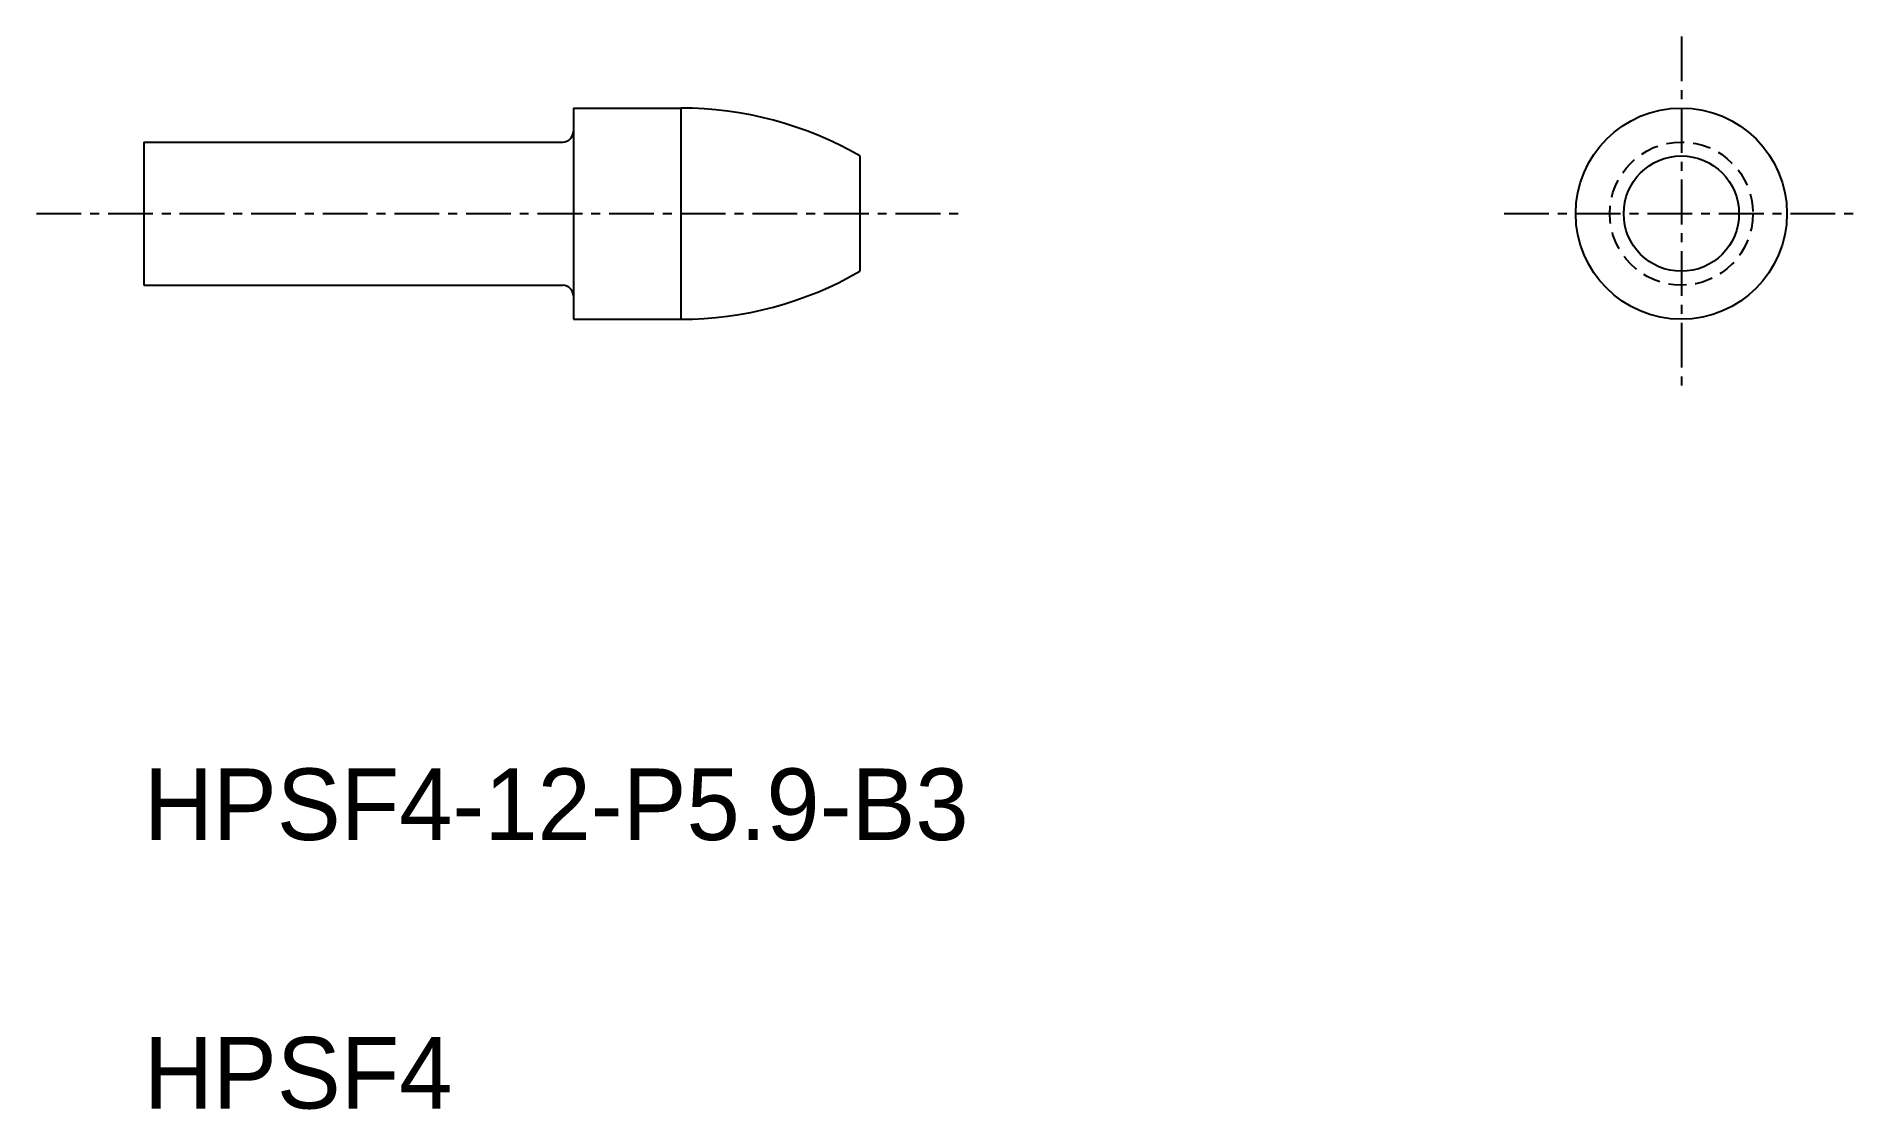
# Model space of a CAD drawing. Extents: x -1008.9 to -958, y -629.5 to -599.5.
import ezdxf

# ---------------------------------------------------------------- set-up
doc = ezdxf.new("R2010")
doc.units = 0
doc.linetypes.add('CENTER', pattern=[2, 1.25, -0.25, 0.25, -0.25])
doc.linetypes.add('DASHED', pattern=[0.75, 0.5, -0.25])
doc.layers.get('0').update_dxf_attribs({"linetype": 'CONTINUOUS'})
doc.layers.add('CENTER', color=1, linetype='CENTER')

msp = doc.modelspace()

# ---------------------------------------------------------------- linework, layer by layer
at = {"color": 7, "linetype": 'CONTINUOUS'}
for p, q in [((-993.922, -601.53), (-990.922, -601.53)), ((-993.922, -601.53), (-993.922, -607.43)), ((-990.922, -601.53), (-990.922, -607.43)), ((-1005.922, -602.48), (-994.222, -602.48)), ((-1005.922, -602.48), (-1005.922, -606.48)), ((-985.922, -602.87), (-985.922, -606.09)), ((-1005.922, -606.48), (-994.222, -606.48)), ((-993.922, -607.43), (-990.922, -607.43))]:
    msp.add_line(p, q, dxfattribs=at)
for radius in [2.95, 1.61]:
    msp.add_circle((-962.972, -604.48), radius, dxfattribs=at)
at = {"color": 3, "linetype": 'DASHED'}
msp.add_circle((-962.972, -604.48), 2, dxfattribs=at)
at = {"color": 7, "linetype": 'CONTINUOUS'}
for centre, radius, start, end in [((-990.922, -611.53), 10, 60, 90), ((-994.222, -602.18), 0.3, 270, 0), ((-990.922, -597.43), 10, 270, 300), ((-994.222, -606.78), 0.3, 0, 90)]:
    msp.add_arc(centre, radius, start, end, dxfattribs=at)
at = {"layer": 'CENTER', "color": 1, "linetype": 'CENTER'}
for p, q in [((-962.972, -599.53), (-962.972, -609.43)), ((-1008.922, -604.48), (-982.922, -604.48)), ((-967.922, -604.48), (-958.022, -604.48))]:
    msp.add_line(p, q, dxfattribs=at)

# ---------------------------------------------------------------- texts
at = {"color": 7, "linetype": 'CONTINUOUS'}
for s, p in [('HPSF4-12-P5.9-B3', (-1005.922, -621.98)), ('HPSF4', (-1005.922, -629.48))]:
    msp.add_text(s, height=2, dxfattribs=at).set_placement(p)

doc.saveas('drawing.dxf')
